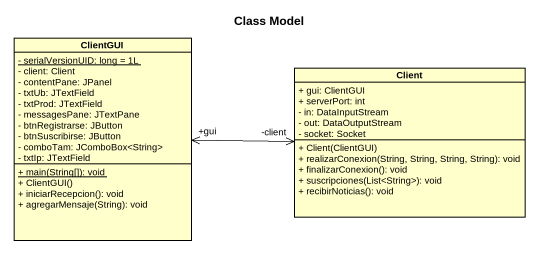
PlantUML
@startuml
title Class Model
hide circle
hide empty members
skinparam classAttributeIconSize 0
class ClientGUI {
  {static} - serialVersionUID: long = 1L
  - client: Client
  - contentPane: JPanel
  - txtUb: JTextField
  - txtProd: JTextField
  - messagesPane: JTextPane
  - btnRegistrarse: JButton
  - btnSuscribirse: JButton
  - comboTam: JComboBox<String>
  - txtIp: JTextField
  {static} + main(String[]): void
  + ClientGUI()
  + iniciarRecepcion(): void
  + agregarMensaje(String): void
}
class Client {
  + gui: ClientGUI
  + serverPort: int
  - in: DataInputStream
  - out: DataOutputStream
  - socket: Socket
  + Client(ClientGUI)
  + realizarConexion(String, String, String, String): void
  + finalizarConexion(): void
  + suscripciones(List<String>): void
  + recibirNoticias(): void
}
ClientGUI -right-> "-client" Client
Client -left-> "+gui" ClientGUI
@enduml
